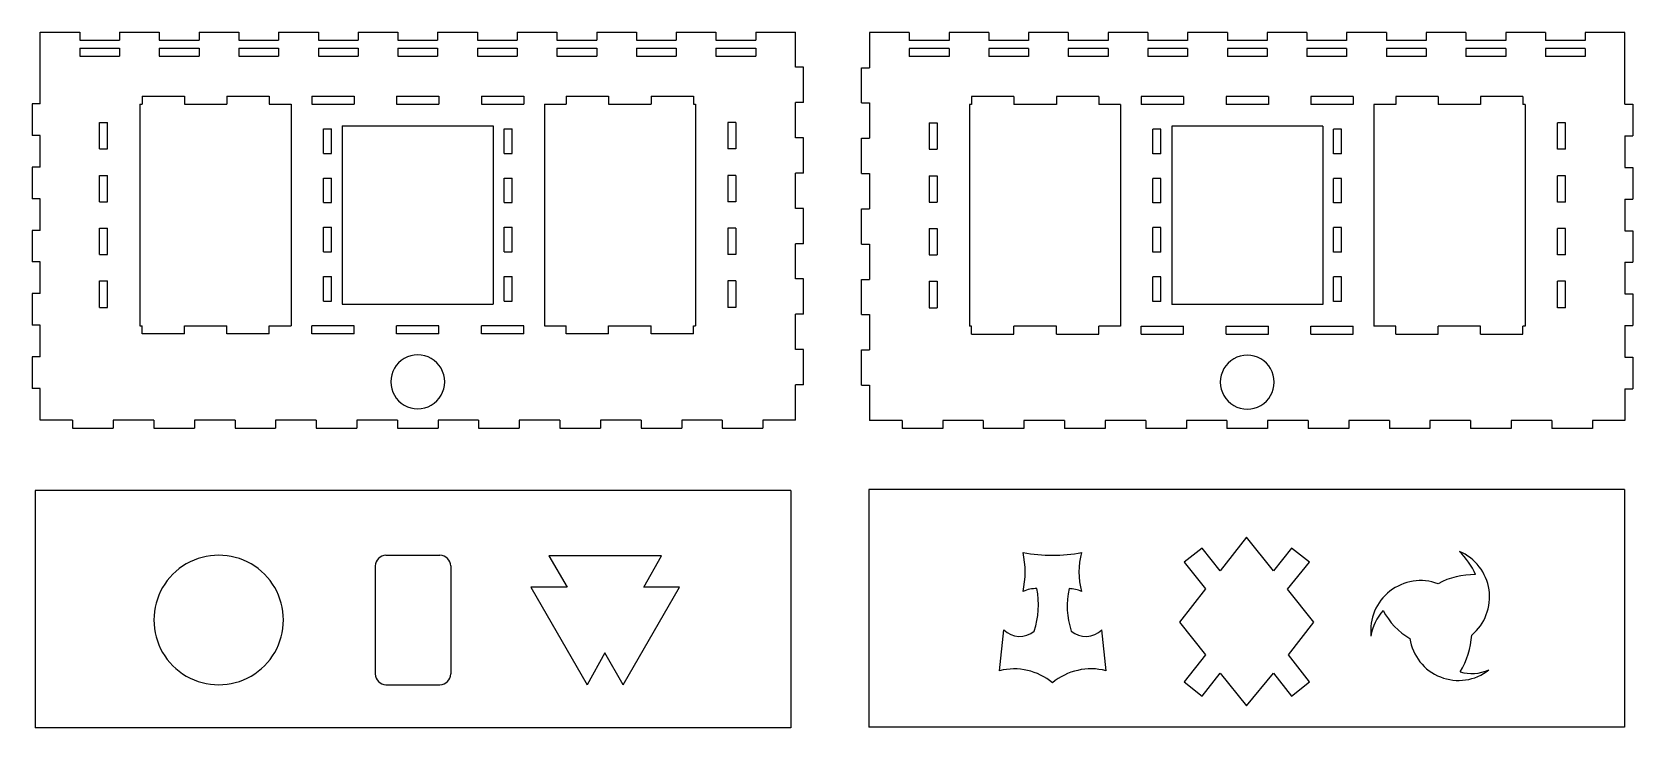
# Model space of a CAD drawing. Extents: x 79 to 820, y 609 to 931.
import ezdxf

# ---------------------------------------------------------------- set-up
doc = ezdxf.new("R2010")
doc.units = 0
doc.layers.add('Layer_1', color=7, linetype='CONTINUOUS')

msp = doc.modelspace()

# ---------------------------------------------------------------- linework, layer by layer
at = {"layer": 'Layer_1', "color": 7}
for points in [[(82.37212, 897.571713), (82.37212, 930.817653)], [(82.37212, 930.817653), (100.793221, 930.817653)], [(100.793221, 930.817653), (100.793221, 927.117641)], [(100.793221, 927.117641), (119.214321, 927.117641)], [(119.214321, 930.817653), (137.635422, 930.817653)], [(119.214321, 930.817653), (119.214321, 927.117641)], [(137.635422, 930.817653), (137.635422, 927.117641)], [(137.635422, 927.117641), (156.056522, 927.117641)], [(156.056522, 930.817653), (174.477727, 930.817653)], [(156.056522, 930.817653), (156.056522, 927.117641)], [(174.477727, 930.817653), (174.477727, 927.117641)], [(174.477727, 927.117641), (192.89914, 927.117641)], [(192.89914, 930.817653), (211.320033, 930.817653)], [(192.89914, 930.817653), (192.89914, 927.117641)], [(211.320033, 930.817653), (211.320033, 927.117641)], [(211.320033, 927.117641), (229.740925, 927.117641)], [(229.740925, 930.817653), (248.161817, 930.817653)], [(229.740925, 930.817653), (229.740925, 927.117641)], [(248.161817, 930.817653), (248.161817, 927.117641)], [(248.161817, 927.117641), (266.583751, 927.117641)], [(266.583751, 930.817653), (285.004643, 930.817653)], [(266.583751, 930.817653), (266.583751, 927.117641)], [(285.004643, 930.817653), (285.004643, 927.117641)], [(285.004643, 927.117641), (303.425536, 927.117641)], [(303.425536, 930.817653), (321.846428, 930.817653)], [(303.425536, 930.817653), (303.425536, 927.117641)], [(321.846428, 930.817653), (321.846428, 927.117641)], [(321.846428, 927.117641), (340.26732, 927.117641)], [(340.26732, 930.817653), (358.689254, 930.817653)], [(340.26732, 930.817653), (340.26732, 927.117641)], [(358.689254, 930.817653), (358.689254, 927.117641)], [(358.689254, 927.117641), (377.110146, 927.117641)], [(377.110146, 930.817653), (395.531039, 930.817653)], [(377.110146, 930.817653), (377.110146, 927.117641)], [(395.531039, 930.817653), (395.531039, 927.117641)], [(395.531039, 927.117641), (413.951931, 927.117641)], [(413.951931, 930.817653), (432.372823, 930.817653)], [(413.951931, 930.817653), (413.951931, 927.117641)], [(436.072835, 898.144631), (436.072835, 914.481142), (432.372823, 914.481142), (432.372823, 930.817653)], [(485.085121, 930.653433), (466.66402, 930.653433), (466.66402, 914.316922)], [(521.927322, 930.653433), (503.506221, 930.653433), (503.506221, 926.953421), (485.085121, 926.953421)], [(485.085121, 930.653433), (485.085121, 926.953421)], [(558.769627, 930.653433), (540.348422, 930.653433), (540.348422, 926.953421), (521.927322, 926.953421)], [(521.927322, 930.653433), (521.927322, 926.953421)], [(595.611933, 930.653433), (577.19104, 930.653433), (577.19104, 926.953421), (558.769627, 926.953421)], [(558.769627, 930.653433), (558.769627, 926.953421)], [(632.453717, 930.653433), (614.032825, 930.653433), (614.032825, 926.953421), (595.611933, 926.953421)], [(595.611933, 930.653433), (595.611933, 926.953421)], [(669.296543, 930.653433), (650.875651, 930.653433), (650.875651, 926.953421), (632.453717, 926.953421)], [(632.453717, 930.653433), (632.453717, 926.953421)], [(706.138328, 930.653433), (687.717436, 930.653433), (687.717436, 926.953421), (669.296543, 926.953421)], [(669.296543, 930.653433), (669.296543, 926.953421)], [(742.981154, 930.653433), (724.55922, 930.653433), (724.55922, 926.953421), (706.138328, 926.953421)], [(706.138328, 930.653433), (706.138328, 926.953421)], [(779.822939, 930.653433), (761.402046, 930.653433), (761.402046, 926.953421), (742.981154, 926.953421)], [(742.981154, 930.653433), (742.981154, 926.953421)], [(816.664723, 897.408535), (816.664723, 930.653433), (798.243831, 930.653433), (798.243831, 926.953421), (779.822939, 926.953421)], [(779.822939, 930.653433), (779.822939, 926.953421)], [(100.793221, 923.317629), (119.214321, 923.317629), (119.214321, 919.617617)], [(100.793221, 923.317629), (100.793221, 919.617617)], [(137.635422, 923.317629), (156.056522, 923.317629), (156.056522, 919.617617)], [(137.635422, 923.317629), (137.635422, 919.617617)], [(174.477727, 923.317629), (192.89914, 923.317629), (192.89914, 919.617617)], [(174.477727, 923.317629), (174.477727, 919.617617)], [(211.320033, 923.317629), (229.740925, 923.317629), (229.740925, 919.617617)], [(211.320033, 923.317629), (211.320033, 919.617617)], [(248.161817, 923.317629), (266.583751, 923.317629), (266.583751, 919.617617)], [(248.161817, 923.317629), (248.161817, 919.617617)], [(285.004643, 923.317629), (303.425536, 923.317629), (303.425536, 919.617617)], [(285.004643, 923.317629), (285.004643, 919.617617)], [(321.846428, 923.317629), (340.26732, 923.317629), (340.26732, 919.617617)], [(321.846428, 923.317629), (321.846428, 919.617617)], [(358.689254, 923.317629), (377.110146, 923.317629), (377.110146, 919.617617)], [(358.689254, 923.317629), (358.689254, 919.617617)], [(395.531039, 923.317629), (413.951931, 923.317629), (413.951931, 919.617617)], [(395.531039, 923.317629), (395.531039, 919.617617)], [(503.506221, 923.153409), (485.085121, 923.153409)], [(503.506221, 923.153409), (503.506221, 919.453397), (485.085121, 919.453397)], [(485.085121, 923.153409), (485.085121, 919.453397)], [(540.348422, 923.153409), (521.927322, 923.153409)], [(540.348422, 923.153409), (540.348422, 919.453397), (521.927322, 919.453397)], [(521.927322, 923.153409), (521.927322, 919.453397)], [(577.19104, 923.153409), (558.769627, 923.153409)], [(577.19104, 923.153409), (577.19104, 919.453397), (558.769627, 919.453397)], [(558.769627, 923.153409), (558.769627, 919.453397)], [(614.032825, 923.153409), (595.611933, 923.153409)], [(614.032825, 923.153409), (614.032825, 919.453397), (595.611933, 919.453397)], [(595.611933, 923.153409), (595.611933, 919.453397)], [(650.875651, 923.153409), (632.453717, 923.153409)], [(650.875651, 923.153409), (650.875651, 919.453397), (632.453717, 919.453397)], [(632.453717, 923.153409), (632.453717, 919.453397)], [(687.717436, 923.153409), (669.296543, 923.153409)], [(687.717436, 923.153409), (687.717436, 919.453397), (669.296543, 919.453397)], [(669.296543, 923.153409), (669.296543, 919.453397)], [(724.55922, 923.153409), (706.138328, 923.153409)], [(724.55922, 923.153409), (724.55922, 919.453397), (706.138328, 919.453397)], [(706.138328, 923.153409), (706.138328, 919.453397)], [(761.402046, 923.153409), (742.981154, 923.153409)], [(761.402046, 923.153409), (761.402046, 919.453397), (742.981154, 919.453397)], [(742.981154, 923.153409), (742.981154, 919.453397)], [(798.243831, 923.153409), (779.822939, 923.153409)], [(798.243831, 923.153409), (798.243831, 919.453397), (779.822939, 919.453397)], [(779.822939, 923.153409), (779.822939, 919.453397)], [(100.793221, 919.617617), (119.214321, 919.617617)], [(137.635422, 919.617617), (156.056522, 919.617617)], [(174.477727, 919.617617), (192.89914, 919.617617)], [(211.320033, 919.617617), (229.740925, 919.617617)], [(248.161817, 919.617617), (266.583751, 919.617617)], [(285.004643, 919.617617), (303.425536, 919.617617)], [(321.846428, 919.617617), (340.26732, 919.617617)], [(358.689254, 919.617617), (377.110146, 919.617617)], [(395.531039, 919.617617), (413.951931, 919.617617)], [(462.964008, 914.316922), (466.66402, 914.316922)], [(462.964008, 897.980411), (462.964008, 914.316922)], [(82.37212, 897.571713), (78.672108, 897.571713), (78.672108, 882.925833)], [(129.625605, 901.117558), (129.625605, 897.417546)], [(129.625605, 901.117558), (149.279001, 901.117558), (149.279001, 897.417546)], [(168.932397, 901.117558), (168.932397, 897.417546)], [(168.932397, 901.117558), (188.585585, 901.117558), (188.585585, 897.417546), (198.672075, 897.417546), (198.672075, 794.817217)], [(208.238773, 901.117558), (227.893002, 901.117558), (227.893002, 897.417546)], [(208.238773, 901.117558), (208.238773, 897.417546)], [(247.54619, 901.117558), (267.199378, 901.117558), (267.199378, 897.417546)], [(247.54619, 901.117558), (247.54619, 897.417546)], [(286.852566, 901.117558), (306.505754, 901.117558), (306.505754, 897.417546)], [(286.852566, 901.117558), (286.852566, 897.417546)], [(326.159983, 901.117558), (326.159983, 897.417546)], [(326.159983, 901.117558), (345.813171, 901.117558), (345.813171, 897.417546)], [(365.466359, 901.117558), (365.466359, 897.417546)], [(365.466359, 901.117558), (385.119547, 901.117558), (385.119547, 897.417546), (386.072675, 897.417546), (386.072675, 794.817217)], [(436.072835, 865.47161), (436.072835, 881.808121), (432.372823, 881.808121), (432.372823, 898.144631)], [(436.072835, 898.144631), (432.372823, 898.144631)], [(462.964008, 897.980411), (466.66402, 897.980411), (466.66402, 881.643901)], [(513.917505, 900.953338), (513.917505, 897.253326)], [(533.570901, 900.953338), (513.917505, 900.953338)], [(533.570901, 900.953338), (533.570901, 897.253326)], [(553.224297, 900.953338), (553.224297, 897.253326)], [(572.877485, 900.953338), (553.224297, 900.953338)], [(572.877485, 900.953338), (572.877485, 897.253326)], [(612.184902, 900.953338), (592.530673, 900.953338)], [(612.184902, 900.953338), (612.184902, 897.253326), (592.530673, 897.253326)], [(592.530673, 900.953338), (592.530673, 897.253326)], [(651.491278, 900.953338), (631.83809, 900.953338)], [(651.491278, 900.953338), (651.491278, 897.253326), (631.83809, 897.253326)], [(631.83809, 900.953338), (631.83809, 897.253326)], [(690.797654, 900.953338), (671.144466, 900.953338)], [(690.797654, 900.953338), (690.797654, 897.253326), (671.144466, 897.253326)], [(671.144466, 900.953338), (671.144466, 897.253326)], [(710.451883, 900.953338), (710.451883, 897.253326)], [(730.105071, 900.953338), (710.451883, 900.953338)], [(730.105071, 900.953338), (730.105071, 897.253326)], [(749.758259, 900.953338), (749.758259, 897.253326)], [(769.411447, 900.953338), (749.758259, 900.953338)], [(769.411447, 900.953338), (769.411447, 897.253326)], [(128.672268, 897.417546), (128.672268, 794.817217)], [(128.672268, 897.417546), (129.625605, 897.417546)], [(149.279001, 897.417546), (168.932397, 897.417546)], [(208.238773, 897.417546), (227.893002, 897.417546)], [(247.54619, 897.417546), (267.199378, 897.417546)], [(286.852566, 897.417546), (306.505754, 897.417546)], [(316.072451, 897.417546), (316.072451, 794.817217)], [(316.072451, 897.417546), (326.159983, 897.417546)], [(345.813171, 897.417546), (365.466359, 897.417546)], [(512.964168, 897.253326), (512.964168, 794.653206)], [(513.917505, 897.253326), (512.964168, 897.253326)], [(553.224297, 897.253326), (533.570901, 897.253326)], [(582.963975, 897.253326), (572.877485, 897.253326)], [(582.963975, 897.253326), (582.963975, 794.653206), (572.877485, 794.653206)], [(700.364351, 897.253326), (700.364351, 794.653206)], [(710.451883, 897.253326), (700.364351, 897.253326)], [(749.758259, 897.253326), (730.105071, 897.253326)], [(770.364575, 897.253326), (769.411447, 897.253326)], [(770.364575, 897.253326), (770.364575, 794.653206), (769.411447, 794.653206)], [(816.664723, 897.408535), (820.364735, 897.408535)], [(820.364735, 897.408535), (820.364735, 882.762654)], [(82.37212, 882.925833), (78.672108, 882.925833)], [(82.37212, 868.280994), (82.37212, 882.925833)], [(109.972208, 876.672688), (109.972208, 888.894602), (113.67222, 888.894602)], [(113.67222, 876.672688), (113.67222, 888.894602)], [(213.672123, 874.617473), (213.672123, 886.017509), (217.372135, 886.017509)], [(217.372135, 874.617473), (217.372135, 886.017509)], [(222.372151, 887.417514), (292.372375, 887.417514), (292.372375, 804.817249)], [(222.372151, 887.417514), (222.372151, 804.817249)], [(297.372391, 874.617473), (297.372391, 886.017509), (301.072403, 886.017509)], [(301.072403, 874.617473), (301.072403, 886.017509)], [(404.772735, 888.894602), (404.772735, 876.672688), (401.072723, 876.672688)], [(401.072723, 888.894602), (401.072723, 876.672688)], [(404.772735, 888.894602), (401.072723, 888.894602)], [(494.264108, 888.731423), (494.264108, 876.509509)], [(494.264108, 888.731423), (497.96412, 888.731423), (497.96412, 876.509509)], [(601.664035, 874.453253), (597.964023, 874.453253), (597.964023, 885.853289)], [(601.664035, 885.853289), (597.964023, 885.853289)], [(601.664035, 874.453253), (601.664035, 885.853289)], [(676.664275, 887.253294), (606.664051, 887.253294)], [(676.664275, 887.253294), (676.664275, 804.653238), (606.664051, 804.653238)], [(606.664051, 887.253294), (606.664051, 804.653238)], [(685.364303, 874.453253), (681.664291, 874.453253), (681.664291, 885.853289)], [(685.364303, 885.853289), (681.664291, 885.853289)], [(685.364303, 874.453253), (685.364303, 885.853289)], [(789.064635, 876.509509), (785.364623, 876.509509), (785.364623, 888.731423)], [(789.064635, 888.731423), (785.364623, 888.731423)], [(789.064635, 876.509509), (789.064635, 888.731423)], [(816.664723, 882.762654), (816.664723, 868.116774)], [(816.664723, 882.762654), (820.364735, 882.762654)], [(109.972208, 876.672688), (113.67222, 876.672688)], [(462.964008, 881.643901), (466.66402, 881.643901)], [(462.964008, 865.308432), (462.964008, 881.643901)], [(494.264108, 876.509509), (497.96412, 876.509509)], [(82.37212, 868.280994), (78.672108, 868.280994), (78.672108, 853.635114)], [(213.672123, 874.617473), (217.372135, 874.617473)], [(297.372391, 874.617473), (301.072403, 874.617473)], [(816.664723, 868.116774), (820.364735, 868.116774)], [(820.364735, 868.116774), (820.364735, 853.471623)], [(109.972208, 852.227818), (109.972208, 864.450774), (113.67222, 864.450774)], [(113.67222, 852.227818), (113.67222, 864.450774)], [(213.672123, 851.8174), (213.672123, 863.217436), (217.372135, 863.217436)], [(217.372135, 851.8174), (217.372135, 863.217436)], [(297.372391, 851.8174), (297.372391, 863.217436), (301.072403, 863.217436)], [(301.072403, 851.8174), (301.072403, 863.217436)], [(404.772735, 864.450774), (404.772735, 852.227818), (401.072723, 852.227818)], [(401.072723, 864.450774), (401.072723, 852.227818)], [(404.772735, 864.450774), (401.072723, 864.450774)], [(436.072835, 832.798589), (436.072835, 849.1351), (432.372823, 849.1351), (432.372823, 865.47161)], [(436.072835, 865.47161), (432.372823, 865.47161)], [(462.964008, 865.308432), (466.66402, 865.308432), (466.66402, 848.971609)], [(494.264108, 864.286554), (494.264108, 852.064535)], [(494.264108, 864.286554), (497.96412, 864.286554), (497.96412, 852.064535)], [(601.664035, 851.653388), (597.964023, 851.653388), (597.964023, 863.053216)], [(601.664035, 863.053216), (597.964023, 863.053216)], [(601.664035, 851.653388), (601.664035, 863.053216)], [(685.364303, 851.653388), (681.664291, 851.653388), (681.664291, 863.053216)], [(685.364303, 863.053216), (681.664291, 863.053216)], [(685.364303, 851.653388), (685.364303, 863.053216)], [(789.064635, 852.064535), (785.364623, 852.064535), (785.364623, 864.286554)], [(789.064635, 864.286554), (785.364623, 864.286554)], [(789.064635, 852.064535), (789.064635, 864.286554)], [(82.37212, 853.635114), (78.672108, 853.635114)], [(82.37212, 838.989234), (82.37212, 853.635114)], [(816.664723, 853.471623), (816.664723, 838.826055)], [(816.664723, 853.471623), (820.364735, 853.471623)], [(109.972208, 852.227818), (113.67222, 852.227818)], [(213.672123, 851.8174), (217.372135, 851.8174)], [(297.372391, 851.8174), (301.072403, 851.8174)], [(462.964008, 848.971609), (466.66402, 848.971609)], [(462.964008, 832.635098), (462.964008, 848.971609)], [(494.264108, 852.064535), (497.96412, 852.064535)], [(82.37212, 838.989234), (78.672108, 838.989234), (78.672108, 824.344395)], [(109.972208, 827.78399), (109.972208, 840.005904), (113.67222, 840.005904)], [(113.67222, 827.78399), (113.67222, 840.005904)], [(213.672123, 829.017327), (213.672123, 840.417363), (217.372135, 840.417363)], [(217.372135, 829.017327), (217.372135, 840.417363)], [(297.372391, 829.017327), (297.372391, 840.417363), (301.072403, 840.417363)], [(301.072403, 829.017327), (301.072403, 840.417363)], [(404.772735, 840.005904), (404.772735, 827.78399), (401.072723, 827.78399)], [(401.072723, 840.005904), (401.072723, 827.78399)], [(404.772735, 840.005904), (401.072723, 840.005904)], [(494.264108, 839.842204), (494.264108, 827.619978)], [(494.264108, 839.842204), (497.96412, 839.842204), (497.96412, 827.619978)], [(601.664035, 828.853315), (597.964023, 828.853315), (597.964023, 840.253352)], [(601.664035, 840.253352), (597.964023, 840.253352)], [(601.664035, 828.853315), (601.664035, 840.253352)], [(685.364303, 828.853315), (681.664291, 828.853315), (681.664291, 840.253352)], [(685.364303, 840.253352), (681.664291, 840.253352)], [(685.364303, 828.853315), (685.364303, 840.253352)], [(789.064635, 827.619978), (785.364623, 827.619978), (785.364623, 839.842204)], [(789.064635, 839.842204), (785.364623, 839.842204)], [(789.064635, 827.619978), (789.064635, 839.842204)], [(816.664723, 838.826055), (820.364735, 838.826055)], [(820.364735, 838.826055), (820.364735, 824.180592)], [(436.072835, 800.125568), (436.072835, 816.462078), (432.372823, 816.462078), (432.372823, 832.798589)], [(436.072835, 832.798589), (432.372823, 832.798589)], [(462.964008, 832.635098), (466.66402, 832.635098), (466.66402, 816.298692)], [(82.37212, 824.344395), (78.672108, 824.344395)], [(82.37212, 809.698515), (82.37212, 824.344395)], [(109.972208, 827.78399), (113.67222, 827.78399)], [(213.672123, 829.017327), (217.372135, 829.017327)], [(297.372391, 829.017327), (301.072403, 829.017327)], [(494.264108, 827.619978), (497.96412, 827.619978)], [(816.664723, 824.180592), (816.664723, 809.535024)], [(816.664723, 824.180592), (820.364735, 824.180592)], [(213.672123, 806.217254), (213.672123, 817.61729), (217.372135, 817.61729)], [(217.372135, 806.217254), (217.372135, 817.61729)], [(297.372391, 806.217254), (297.372391, 817.61729), (301.072403, 817.61729)], [(301.072403, 806.217254), (301.072403, 817.61729)], [(462.964008, 816.298692), (466.66402, 816.298692)], [(462.964008, 799.962285), (462.964008, 816.298692)], [(601.664035, 806.053242), (597.964023, 806.053242), (597.964023, 817.453279)], [(601.664035, 817.453279), (597.964023, 817.453279)], [(601.664035, 806.053242), (601.664035, 817.453279)], [(685.364303, 806.053242), (681.664291, 806.053242), (681.664291, 817.453279)], [(685.364303, 817.453279), (681.664291, 817.453279)], [(685.364303, 806.053242), (685.364303, 817.453279)], [(82.37212, 809.698515), (78.672108, 809.698515), (78.672108, 795.053676)], [(109.972208, 803.33912), (109.972208, 815.561034), (113.67222, 815.561034)], [(113.67222, 803.33912), (113.67222, 815.561034)], [(404.772735, 815.561034), (404.772735, 803.33912), (401.072723, 803.33912)], [(401.072723, 815.561034), (401.072723, 803.33912)], [(404.772735, 815.561034), (401.072723, 815.561034)], [(494.264108, 815.397751), (494.264108, 803.17542)], [(494.264108, 815.397751), (497.96412, 815.397751), (497.96412, 803.17542)], [(789.064635, 803.17542), (785.364623, 803.17542), (785.364623, 815.397751)], [(789.064635, 815.397751), (785.364623, 815.397751)], [(789.064635, 803.17542), (789.064635, 815.397751)], [(816.664723, 809.535024), (820.364735, 809.535024)], [(820.364735, 809.535024), (820.364735, 794.889561)], [(109.972208, 803.33912), (113.67222, 803.33912)], [(213.672123, 806.217254), (217.372135, 806.217254)], [(222.372151, 804.817249), (292.372375, 804.817249)], [(297.372391, 806.217254), (301.072403, 806.217254)], [(494.264108, 803.17542), (497.96412, 803.17542)], [(82.37212, 795.053676), (78.672108, 795.053676)], [(82.37212, 780.407796), (82.37212, 795.053676)], [(128.672268, 794.817217), (129.625605, 794.817217)], [(149.279001, 791.117206), (129.625605, 791.117206), (129.625605, 794.817217)], [(149.279001, 794.817217), (168.932397, 794.817217)], [(149.279001, 791.117206), (149.279001, 794.817217)], [(188.585585, 791.117206), (168.932397, 791.117206), (168.932397, 794.817217)], [(188.585585, 794.817217), (198.672075, 794.817217)], [(188.585585, 791.117206), (188.585585, 794.817217)], [(227.893002, 791.117206), (208.238773, 791.117206), (208.238773, 794.817217)], [(227.893002, 794.817217), (208.238773, 794.817217)], [(227.893002, 791.117206), (227.893002, 794.817217)], [(267.199378, 791.117206), (247.54619, 791.117206), (247.54619, 794.817217)], [(267.199378, 794.817217), (247.54619, 794.817217)], [(267.199378, 791.117206), (267.199378, 794.817217)], [(306.505754, 791.117206), (286.852566, 791.117206), (286.852566, 794.817217)], [(306.505754, 794.817217), (286.852566, 794.817217)], [(306.505754, 791.117206), (306.505754, 794.817217)], [(316.072451, 794.817217), (326.159983, 794.817217)], [(345.813171, 791.117206), (326.159983, 791.117206), (326.159983, 794.817217)], [(345.813171, 794.817217), (365.466359, 794.817217)], [(345.813171, 791.117206), (345.813171, 794.817217)], [(385.119547, 791.117206), (365.466359, 791.117206), (365.466359, 794.817217)], [(385.119547, 794.817217), (386.072675, 794.817217)], [(385.119547, 791.117206), (385.119547, 794.817217)], [(436.072835, 767.453588), (436.072835, 783.789057), (432.372823, 783.789057), (432.372823, 800.125568)], [(436.072835, 800.125568), (432.372823, 800.125568)], [(462.964008, 799.962285), (466.66402, 799.962285), (466.66402, 783.625879)], [(513.917505, 790.953194), (513.917505, 794.653206), (512.964168, 794.653206)], [(553.224297, 790.953194), (553.224297, 794.653206), (533.570901, 794.653206)], [(533.570901, 790.953194), (533.570901, 794.653206)], [(572.877485, 790.953194), (572.877485, 794.653206)], [(592.530673, 790.953194), (592.530673, 794.653206), (612.184902, 794.653206)], [(612.184902, 790.953194), (612.184902, 794.653206)], [(631.83809, 790.953194), (631.83809, 794.653206), (651.491278, 794.653206)], [(651.491278, 790.953194), (651.491278, 794.653206)], [(671.144466, 790.953194), (671.144466, 794.653206), (690.797654, 794.653206)], [(690.797654, 790.953194), (690.797654, 794.653206)], [(710.451883, 790.953194), (710.451883, 794.653206), (700.364351, 794.653206)], [(749.758259, 790.953194), (749.758259, 794.653206), (730.105071, 794.653206)], [(730.105071, 790.953194), (730.105071, 794.653206)], [(769.411447, 790.953194), (769.411447, 794.653206)], [(816.664723, 794.889561), (816.664723, 780.244097)], [(816.664723, 794.889561), (820.364735, 794.889561)], [(513.917505, 790.953194), (533.570901, 790.953194)], [(553.224297, 790.953194), (572.877485, 790.953194)], [(592.530673, 790.953194), (612.184902, 790.953194)], [(631.83809, 790.953194), (651.491278, 790.953194)], [(671.144466, 790.953194), (690.797654, 790.953194)], [(710.451883, 790.953194), (730.105071, 790.953194)], [(749.758259, 790.953194), (769.411447, 790.953194)], [(82.37212, 780.407796), (78.672108, 780.407796), (78.672108, 765.761916)], [(462.964008, 783.625879), (466.66402, 783.625879)], [(462.964008, 767.289472), (462.964008, 783.625879)], [(816.664723, 780.244097), (820.364735, 780.244097)], [(820.364735, 780.244097), (820.364735, 765.598571)], [(82.37212, 765.761916), (78.672108, 765.761916)], [(82.37212, 751.117078), (82.37212, 765.761916)], [(432.372823, 751.117078), (432.372823, 767.453588)], [(436.072835, 767.453588), (432.372823, 767.453588)], [(462.964008, 767.289472), (466.66402, 767.289472), (466.66402, 750.953066)], [(816.664723, 765.598571), (816.664723, 750.953066)], [(816.664723, 765.598571), (820.364735, 765.598571)], [(97.482689, 751.117078), (82.37212, 751.117078)], [(97.482689, 751.117078), (97.482689, 747.417066), (116.29327, 747.417066)], [(116.29327, 751.117078), (116.29327, 747.417066)], [(135.103851, 751.117078), (116.29327, 751.117078)], [(135.103851, 751.117078), (135.103851, 747.417066), (153.914432, 747.417066)], [(153.914432, 751.117078), (153.914432, 747.417066)], [(172.725013, 751.117078), (153.914432, 751.117078)], [(172.725013, 751.117078), (172.725013, 747.417066), (191.535594, 747.417066)], [(191.535594, 751.117078), (191.535594, 747.417066)], [(210.346071, 751.117078), (191.535594, 751.117078)], [(210.346071, 751.117078), (210.346071, 747.417066), (229.156548, 747.417066)], [(229.156548, 751.117078), (229.156548, 747.417066)], [(247.967025, 751.117078), (229.156548, 751.117078)], [(247.967025, 751.117078), (247.967025, 747.417066), (266.777502, 747.417066)], [(266.777502, 751.117078), (266.777502, 747.417066)], [(285.58902, 751.117078), (266.777502, 751.117078)], [(285.58902, 751.117078), (285.58902, 747.417066), (304.399497, 747.417066)], [(304.399497, 751.117078), (304.399497, 747.417066)], [(323.209974, 751.117078), (304.399497, 751.117078)], [(323.209974, 751.117078), (323.209974, 747.417066), (342.020451, 747.417066)], [(342.020451, 751.117078), (342.020451, 747.417066)], [(360.830928, 751.117078), (342.020451, 751.117078)], [(360.830928, 751.117078), (360.830928, 747.417066), (379.641405, 747.417066)], [(379.641405, 751.117078), (379.641405, 747.417066)], [(398.451881, 751.117078), (379.641405, 751.117078)], [(398.451881, 751.117078), (398.451881, 747.417066), (417.262358, 747.417066)], [(417.262358, 751.117078), (417.262358, 747.417066)], [(432.372823, 751.117078), (417.262358, 751.117078)], [(481.774589, 750.953066), (466.66402, 750.953066)], [(481.774589, 750.953066), (481.774589, 747.253054)], [(500.58517, 750.953066), (500.58517, 747.253054)], [(519.395751, 750.953066), (500.58517, 750.953066)], [(519.395751, 750.953066), (519.395751, 747.253054)], [(538.206332, 750.953066), (538.206332, 747.253054)], [(557.016913, 750.953066), (538.206332, 750.953066)], [(557.016913, 750.953066), (557.016913, 747.253054)], [(575.827494, 750.953066), (575.827494, 747.253054)], [(594.637971, 750.953066), (575.827494, 750.953066)], [(594.637971, 750.953066), (594.637971, 747.253054)], [(613.448448, 750.953066), (613.448448, 747.253054)], [(632.258925, 750.953066), (613.448448, 750.953066)], [(632.258925, 750.953066), (632.258925, 747.253054)], [(651.069402, 750.953066), (651.069402, 747.253054)], [(669.88092, 750.953066), (651.069402, 750.953066)], [(669.88092, 750.953066), (669.88092, 747.253054)], [(688.691397, 750.953066), (688.691397, 747.253054)], [(707.501874, 750.953066), (688.691397, 750.953066)], [(707.501874, 750.953066), (707.501874, 747.253054)], [(726.312351, 750.953066), (726.312351, 747.253054)], [(745.122828, 750.953066), (726.312351, 750.953066)], [(745.122828, 750.953066), (745.122828, 747.253054)], [(763.933305, 750.953066), (763.933305, 747.253054)], [(782.743781, 750.953066), (763.933305, 750.953066)], [(782.743781, 750.953066), (782.743781, 747.253054)], [(801.554258, 750.953066), (801.554258, 747.253054)], [(816.664723, 750.953066), (801.554258, 750.953066)], [(500.58517, 747.253054), (481.774589, 747.253054)], [(538.206332, 747.253054), (519.395751, 747.253054)], [(575.827494, 747.253054), (557.016913, 747.253054)], [(613.448448, 747.253054), (594.637971, 747.253054)], [(651.069402, 747.253054), (632.258925, 747.253054)], [(688.691397, 747.253054), (669.88092, 747.253054)], [(726.312351, 747.253054), (707.501874, 747.253054)], [(763.933305, 747.253054), (745.122828, 747.253054)], [(801.554258, 747.253054), (782.743781, 747.253054)], [(430.164036, 718.567418), (80.162916, 718.567418), (80.162916, 608.567066)], [(430.164036, 718.567418), (430.164036, 608.567066)], [(816.380488, 718.951418), (466.379368, 718.951418), (466.379368, 608.951066)], [(816.380488, 718.951418), (816.380488, 608.951066)], [(620.798612, 691.890914), (612.380877, 685.312768)], [(629.072597, 681.302339), (620.798612, 691.890914)], [(641.294511, 696.870097), (629.072597, 681.302339)], [(653.85601, 681.302339), (641.294511, 696.870097)], [(662.168536, 691.890914), (653.85601, 681.302339)], [(670.54773, 685.312768), (662.168536, 691.890914)], [(237.66342, 683.567306), (237.66342, 633.567146)], [(242.663436, 688.567322), (267.663516, 688.567322)], [(272.663532, 683.567306), (272.663532, 633.567146)], [(318.174094, 688.298571), (326.590788, 673.698524)], [(370.257594, 688.298571), (318.174094, 688.298571)], [(362.101318, 673.698524), (370.257594, 688.298571)], [(612.380877, 685.312768), (622.337159, 672.973146)], [(660.25603, 672.761687), (670.54773, 685.312768)], [(309.694901, 673.698524), (335.788734, 628.56713)], [(326.590788, 673.698524), (309.694901, 673.698524)], [(352.590871, 628.56713), (378.653455, 673.698524)], [(378.653455, 673.698524), (362.101318, 673.698524)], [(622.337159, 672.973146), (610.21212, 657.528304)], [(672.546695, 657.528304), (660.25603, 672.761687)], [(526.948312, 635.081358), (528.835818, 654.050168)], [(576.250553, 635.081358), (574.313047, 654.050168)], [(610.21212, 657.528304), (622.363201, 642.469923)], [(660.70499, 642.443881), (672.546695, 657.528304)], [(352.590871, 628.56713), (344.059594, 643.367177), (335.788734, 628.56713)], [(622.363201, 642.469923), (612.398586, 629.939675)], [(670.54773, 629.944883), (660.70499, 642.443881)], [(620.798612, 623.345903), (629.094472, 633.912604)], [(629.094472, 633.912604), (641.294511, 618.792764)], [(641.294511, 618.792764), (653.846635, 633.912604)], [(653.846635, 633.912604), (662.168536, 623.345903)], [(242.663436, 628.56713), (267.663516, 628.56713)], [(612.398586, 629.939675), (620.798612, 623.345903)], [(662.168536, 623.345903), (670.54773, 629.944883)], [(430.164036, 608.567066), (80.162916, 608.567066)], [(816.380488, 608.951066), (466.379368, 608.951066)]]:
    msp.add_lwpolyline(points, dxfattribs=at)
for points in [[(269.87272, 768.866718)], [(654.16462, 768.703126)], [(195.160784, 658.566809)]]:
    msp.add_lwpolyline(points, close=True, dxfattribs=at)
for points in [[(251.12266, 779.69207), (247.255134, 777.459153), (244.87264, 773.332552), (244.87264, 768.866718)], [(263.6227, 779.69207), (259.755174, 781.924987), (254.990186, 781.924987), (251.12266, 779.69207)], [(269.87272, 768.866718), (269.87272, 773.332552), (267.490226, 777.459153), (263.6227, 779.69207)], [(635.41456, 779.528478), (631.547034, 777.295561), (629.16454, 773.16896), (629.16454, 768.703126)], [(647.9146, 779.528478), (644.047074, 781.761395), (639.282086, 781.761395), (635.41456, 779.528478)], [(654.16462, 768.703126), (654.16462, 773.16896), (651.782126, 777.295561), (647.9146, 779.528478)], [(244.87264, 768.866718), (244.87264, 764.400883), (247.255134, 760.274282), (251.12266, 758.041365)], [(263.6227, 758.041365), (267.490226, 760.274282), (269.87272, 764.400883), (269.87272, 768.866718)], [(629.16454, 768.703126), (629.16454, 764.237292), (631.547034, 760.11069), (635.41456, 757.877773)], [(647.9146, 757.877773), (651.782126, 760.11069), (654.16462, 764.237292), (654.16462, 768.703126)], [(251.12266, 758.041365), (254.990186, 755.808448), (259.755174, 755.808448), (263.6227, 758.041365)], [(635.41456, 757.877773), (639.282086, 755.644856), (644.047074, 755.644856), (647.9146, 757.877773)], [(180.160736, 684.547654), (170.878674, 689.906655), (159.442702, 689.906655), (150.16064, 684.547654)], [(537.807753, 671.73686), (539.091656, 677.703373), (539.091656, 683.874749), (537.807753, 689.841262)], [(537.807753, 689.841262), (546.769948, 688.081284), (555.988906, 688.081284), (564.9511, 689.841262)], [(564.9511, 689.841262), (563.252834, 683.92594), (563.252834, 677.652183), (564.9511, 671.73686)], [(747.417205, 679.563583), (745.660353, 683.601341), (743.125766, 687.253723), (739.958025, 690.312389)], [(753.666211, 672.560828), (752.501466, 680.462114), (747.307981, 687.187473), (739.958025, 690.312389)], [(150.16064, 684.547654), (140.878578, 679.188653), (135.160592, 669.284811), (135.160592, 658.566809)], [(195.160784, 658.566809), (195.160784, 669.284811), (189.442798, 679.188653), (180.160736, 684.547654)], [(239.125391, 687.102424), (238.187706, 686.164739), (237.66092, 684.892965), (237.66092, 683.566879)], [(242.660936, 688.566895), (241.334849, 688.566895), (240.063076, 688.040109), (239.125391, 687.102424)], [(271.196561, 687.102424), (270.258877, 688.040109), (268.987103, 688.566895), (267.661016, 688.566895)], [(272.661032, 683.566879), (272.661032, 684.892965), (272.134246, 686.164739), (271.196561, 687.102424)], [(730.050754, 675.355039), (722.525384, 678.142593), (714.093259, 676.835393), (707.765121, 671.90018)], [(747.417205, 679.563583), (741.359228, 679.710361), (735.369466, 678.258817), (730.050754, 675.355039)], [(544.249107, 673.069542), (542.024191, 673.17269), (539.809082, 672.714396), (537.807753, 671.73686)], [(542.993103, 653.444541), (545.066608, 659.774355), (545.498781, 666.527044), (544.249107, 673.069542)], [(559.085602, 673.069542), (557.655083, 666.555106), (558.007625, 659.775468), (560.106106, 653.444541)], [(564.9511, 671.73686), (563.119081, 672.610926), (561.115448, 673.066165), (559.085602, 673.069542)], [(707.765121, 671.90018), (701.436982, 666.964968), (698.114997, 659.10533), (698.9853, 651.127597)], [(745.663397, 651.608806), (751.799008, 656.721656), (754.830955, 664.659542), (753.666211, 672.560828)], [(704.649704, 662.950801), (701.596794, 659.681811), (699.619784, 655.555235), (698.9853, 651.127597)], [(704.649704, 662.950801), (707.465629, 657.543203), (711.752257, 653.041352), (717.015535, 649.964103)], [(135.160592, 658.566809), (135.160592, 647.848807), (140.878578, 637.944965), (150.16064, 632.585964)], [(180.160736, 632.585964), (189.442798, 637.944965), (195.160784, 647.848807), (195.160784, 658.566809)], [(528.835589, 654.050668), (532.659214, 650.152848), (538.850325, 649.887788), (542.993103, 653.444541)], [(560.106106, 653.444541), (564.251238, 649.841297), (570.490142, 650.107469), (574.313318, 654.050668)], [(717.015535, 649.964103), (718.215292, 641.94429), (723.590632, 635.168163), (731.127111, 632.175119)], [(740.266797, 634.51046), (743.434858, 639.683739), (745.287699, 645.554198), (745.663397, 651.608806)], [(150.16064, 632.585964), (159.442702, 627.226963), (170.878674, 627.226963), (180.160736, 632.585964)], [(237.66092, 633.566719), (237.66092, 632.240632), (238.187706, 630.968858), (239.125391, 630.031173)], [(271.196561, 630.031173), (272.134246, 630.968858), (272.661032, 632.240632), (272.661032, 633.566719)], [(551.394422, 629.451048), (544.630569, 635.160654), (535.528022, 637.257207), (526.94802, 635.081691)], [(576.250762, 635.081691), (567.541648, 637.289522), (558.301905, 635.196467), (551.394422, 629.451048)], [(731.127111, 632.175119), (738.663589, 629.182076), (747.223243, 630.424048), (753.598287, 635.435598)], [(740.266797, 634.51046), (744.683073, 633.259872), (749.397079, 633.587001), (753.598287, 635.435598)], [(239.125391, 630.031173), (240.063076, 629.093489), (241.334849, 628.566703), (242.660936, 628.566703)], [(267.661016, 628.566703), (268.987103, 628.566703), (270.258877, 629.093489), (271.196561, 630.031173)]]:
    msp.add_open_spline(points, degree=3, dxfattribs=at)

doc.saveas('drawing.dxf')
